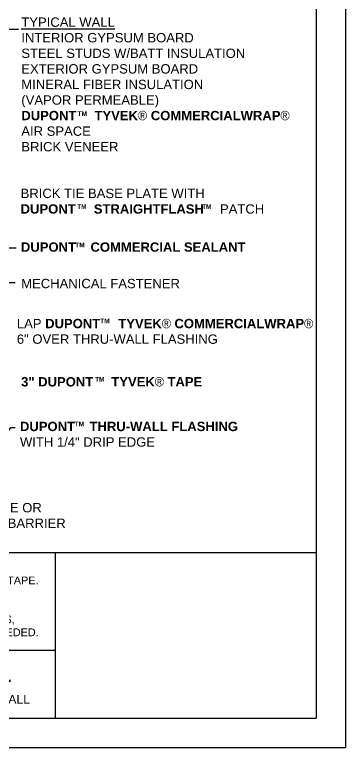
# Model space of a CAD drawing. Extents: x 61.9 to 112.9, y 313.3 to 379.3.
# Drawn here: x 95.91 to 112.91, y 313.26 to 350.91 of the extents above; entities that cross this region are included whole.
import ezdxf

# ---------------------------------------------------------------- set-up
doc = ezdxf.new("R2010")
doc.units = 0
doc.header["$LTSCALE"] = 1.5
doc.header["$MEASUREMENT"] = 0
doc.layers.add('8x11 layout', color=7, linetype='CONTINUOUS')
doc.layers.add('TEXT', color=7, linetype='CONTINUOUS')
doc.layers.add('VIEWPORT', color=7, linetype='CONTINUOUS', plot=False)
doc.styles.add('DETAILS', font='sanss___.ttf', dxfattribs={"height": 1})
doc.dimstyles.new('TYVEKDETAILS', dxfattribs={"dimscale": 6, "dimtxt": 1.5, "dimasz": 0.1, "dimexe": 0.75, "dimexo": 0.75, "dimgap": 0.75, "dimtad": 0, "dimtih": 1, "dimtoh": 1, "dimdec": 4, "dimzin": 0, "dimdsep": 46, "dimlunit": 4, "dimtxsty": 'DETAILS', "dimcen": 0.0625, "dimadec": 0, "dimazin": 0, "dimtfac": 1, "dimtdec": 4, "dimtofl": 0, "dimtmove": 0, "dimatfit": 3, "dimfxl": 1, "dimfrac": 2, "dimtolj": 1, "dimtzin": 0, "dimarcsym": 0})

msp = doc.modelspace()

# ---------------------------------------------------------------- linework, layer by layer
at = {"layer": '8x11 layout', "color": 7}
for p in [(111.4137685178628, 377.758778083401), (63.41376851786276, 314.7587780834008)]:
    msp.add_line(p, (111.4137685178628, 314.7587780834008), dxfattribs=at)
at = {"layer": '8x11 layout'}
msp.add_line((63.41376851786276, 318.2601106130876), (97.99086254354097, 318.2601106130876), dxfattribs=at)
at = {"layer": '8x11 layout', "color": 7}
msp.add_lwpolyline([(111.4137685178625, 323.2494187099421), (63.41376851786254, 323.2494187099421)], dxfattribs=at)
at = {"layer": '8x11 layout'}
msp.add_lwpolyline([(97.99086254354097, 323.2494187099421), (97.99086254354097, 314.7587780834008)], dxfattribs=at)
at = {"layer": 'VIEWPORT', "color": 1}
for p in [(112.9137685178628, 379.2587780834008), (61.91376851786276, 313.2587780834008)]:
    msp.add_line(p, (112.9137685178628, 313.2587780834008), dxfattribs=at)

# ---------------------------------------------------------------- texts
at = {"layer": 'TEXT', "attachment_point": 4, "style": 'DETAILS'}
for s, insert, char_height in [('{\\fArial|b0|i0|c0|p34;\\LTYPICAL WALL\\P}INTERIOR GYPSUM BOARD\\PSTEEL STUDS W/BATT INSULATION\\PEXTERIOR GYPSUM BOARD\\P{\\fArial|b0|i0|c0|p34;MINERAL FIBER INSULATION\\P(VAPOR PERMEABLE)}\\P{\\fSansSerif|b1|i0|c2|p2;DUPONT     TYVEK\\fSymbol|b0|i0|c2|p18;â} {\\fSansSerif|b1|i0|c2|p2;COMMERCIALWRAP\\fSymbol|b0|i0|c2|p18;â\\fArial|b1|i0|c0|p34;\\P\\fArial|b0|i0|c0|p34;AIR SPACE\\PBRICK VENEER}', (96.25402848943668, 347.3234050303627), 0.48), ('{\\fSansSerif|b1|i0|c2|p2;TM}', (99.14667150258538, 345.8249433866649), 0.24), ('{\\fSansSerif|b1|i0|c2|p2;TM}', (99.12534207012868, 341.0528150872051), 0.24), ('{\\fSansSerif|b1|i0|c2|p2;TM}', (105.5470626249491, 341.0453328696331), 0.24), ('{\\fSansSerif|b1|i0|c2|p2;TM}', (99.02809650240602, 339.08217225825), 0.24), ('{\\fSansSerif|b1|i0|c2|p2;TM}', (100.3088106517223, 335.1675212219075), 0.24), ('{\\fSansSerif|b1|i0|c2|p2;TM}', (100.0446754695547, 332.1794643644835), 0.24), ('{\\fSansSerif|b1|i0|c2|p2;TM}', (98.99757495061817, 329.8781627627072), 0.24)]:
    msp.add_mtext(s, dxfattribs=dict(at, insert=insert, char_height=char_height))
at = {"layer": 'TEXT', "style": 'DETAILS'}
for s, insert, char_height, width, attachment_point in [('BRICK TIE BASE PLATE WITH \\P{\\fSansSerif|b1|i0|c2|p2;DUPONT     STRAIGHTFLASH\\fArial|b0|i0|c0|p32;\\H0.8125x;   }  PATCH', (96.21787056387052, 341.3234238256036), 0.48, 12.51034211135186, 4), ('{\\fSansSerif|b1|i0|c2|p2;DUPONT    COMMERCIAL SEALANT}', (96.2334776688283, 338.9659417700323), 0.48, 11.67798533535097, 4), ('MECHANICAL FASTENER ', (96.24811166487007, 337.0907794210007), 0.48, 12.20717459951055, 4), ('LAP {\\fSansSerif|b1|i0|c2|p2;DUPONT     TYVEK\\fSymbol|b0|i0|c2|p18;â \\fSansSerif|b1|i0|c2|p2;COMMERCIALWRAP\\fSymbol|b0|i0|c2|p18;â} 6" OVER THRU-WALL FLASHING', (96.02432067414134, 334.6347747675609), 0.48, 15.52726669938704, 4), ('{\\fSansSerif|b1|i0|c2|p2;3" DUPONT     TYVEK\\fSymbol|b0|i0|c2|p18;â \\fSansSerif|b1|i0|c2|p2;TAPE}', (96.24249455420204, 332.0416437669501), 0.48, 10.15656407215698, 4), ('\\A1;{\\fSansSerif|b1|i0|c2|p2;DUPONT    THRU-WALL FLASHING} WITH 1/4" DRIP EDGE', (96.18409367477193, 329.3476567714342), 0.48, 11.67798533535097, 4), ('SELF-ADHERED MEMBRANE OR FLUID APPLIED WEATHER BARRIER ', (86.87471048245743, 325.1725060473309), 0.48, 12.20717459951055, 4), ('{\\LNOTE}\\P1) SEAL ALL DUPONT     TYVEK{\\fSymbol|b0|i0|c2|p18;â} WEATHER BARRIER SEAMS AND REPAIR MINOR HOLES WITH DUPONT     TYVEK{\\fSymbol|b0|i0|c2|p18;â} TAPE.\\P2) FASTEN DUPONT     TYVEK{\\fSymbol|b0|i0|c2|p18;â} WEATHER BARRIER WITH RECOMMENDED FASTENERS AND SPACING.\\P3) INTERIOR VAPOR RETARDER MAY BE REQUIRED IN SOME REGIONS.\\P\\pi-0.8,l0.8;4) THIS INFORMATION IS PROVIDED BY DUPONT AS REFERENCE ONLY; PLEASE CONSULT LOCAL BUILDING CODES, \\P\\pi0;REGULATIONS AND LAWS TO DETERMINE THE APPROPRIATE CONSTRUCTION METHONDS AND MATERIALS NEEDED.', (64.18680468003936, 322.7040535425001), 0.4, 35.73533227802437, 1), ('\\pi2.0902;CANTILEVERED FLOOR DETAIL \\P\\pi1.1413;{\\H0.45x;BRICK VENEER / EXTERIOR INSULATION (WRAP OVER) / STEEL STUD WALL}', (72.47551322701224, 317.6183070383613), 1, 24.8924186185627, 1)]:
    msp.add_mtext(s, dxfattribs=dict(at, insert=insert, char_height=char_height, width=width, attachment_point=attachment_point))

# ---------------------------------------------------------------- leaders
at = {"layer": 'TEXT'}
for points in [[(94.28948832500328, 350.1744601544178), (96.10136563332526, 350.1740749723222)], [(88.96561056222117, 338.4923773728851), (94.69819867480965, 338.9301907935096), (95.99500693017194, 338.9301907935096)], [(89.11864823742462, 337.2481426985769), (94.68954141463087, 337.1504664684055), (95.93811120511214, 337.1504664684055)], [(94.58650623334643, 328.1437709418433), (95.70908463977662, 329.6904641237904), (95.93811120511214, 329.6904641237904)]]:
    msp.add_leader(points, dimstyle='TYVEKDETAILS', override={"dimfxl": 3}, dxfattribs=at)

doc.saveas('drawing.dxf')
